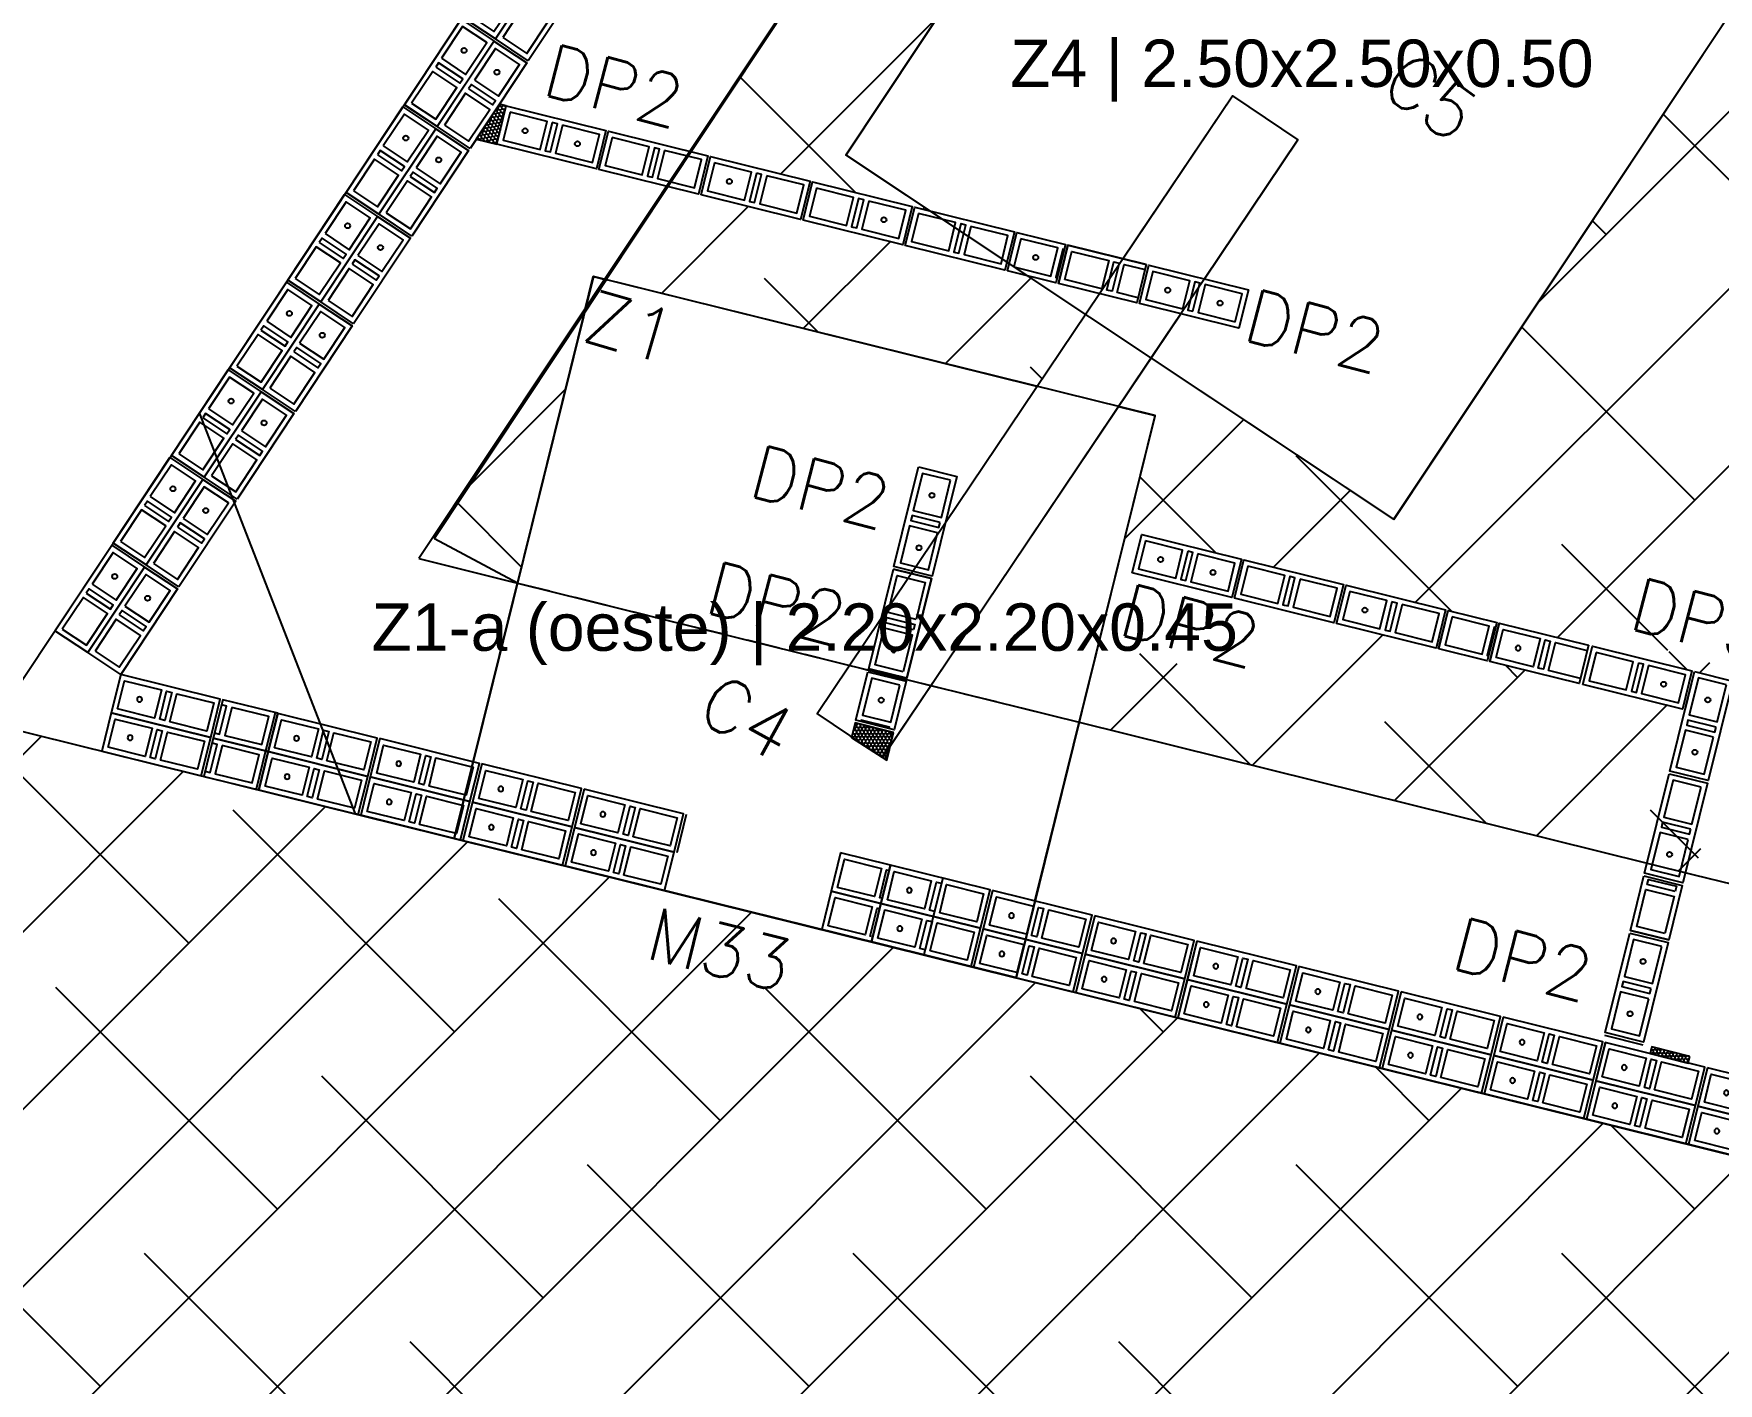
# Model space of a CAD drawing. Header units: metres. Extents: x -33.7 to 12.8, y -17.6 to 9.1.
# Drawn here: x -29.89 to -23.48, y -10.76 to -5.64 of the extents above; entities that cross this region are included whole.
import ezdxf
from ezdxf.enums import TextEntityAlignment as Align
from ezdxf.xclip import XClip

# ---------------------------------------------------------------- set-up
doc = ezdxf.new("R2010")
doc.units = ezdxf.units.M
doc.header["$XCLIPFRAME"] = 2
doc.linetypes.add('HIDDEN', pattern=[0.375, 0.25, -0.125])
for name, color, linetype in [('block 008', 8, 'Continuous'), ('block0.14', 1, 'Continuous'), ('BLOCK251', 1, 'Continuous'), ('CIMIENTO 004', 4, 'Continuous'), ('CUANT-MC1-NETO', 1, 'Continuous'), ('CUANT-SA', 3, 'Continuous'), ('CUANT-TEXTO', 7, 'Continuous'), ('CUANT-TRASLAPE-ZAPATA', 8, 'Continuous'), ('CUANT-ZAPATAS', 5, 'Continuous'), ('hatch', 8, 'Continuous'), ('S-contrapiso 001', 1, 'Continuous'), ('S-solera de amarre 003', 3, 'Continuous'), ('S-text 003', 3, 'Continuous'), ('TEX5', 4, 'Continuous'), ('ZAPATA', 6, 'Continuous')]:
    doc.layers.add(name, color=color, linetype=linetype)
doc.styles.add('ROMANS', font='romans')
doc.styles.get("Standard").update_dxf_attribs({"font": 'arial.ttf'})

# ---------------------------------------------------------------- blocks, each defined once
blk = doc.blocks.new('*U107')
for points in [[(-0.075, 0.4), (0.075, 0.4), (0.075, 0.01), (-0.075, 0.01)], [(0.055, 0.38), (-0.055, 0.38), (-0.055, 0.235), (0.055, 0.235)], [(0.055, 0.215), (-0.055, 0.215), (-0.055, 0.195), (0.055, 0.195)], [(0.055, 0.175), (-0.055, 0.175), (-0.055, 0.03), (0.055, 0.03)]]:
    blk.add_lwpolyline(points, close=True)
at = {"color": 251}
blk.add_lwpolyline([(-0.075, 0), (0.075, 0)], dxfattribs=at)
at = {"color": 3}
blk.add_circle((0, 0.1025), 0.00953, dxfattribs=at)
blk = doc.blocks.new('*U21')
for points in [[(-0.075, 0.4), (0.075, 0.4), (0.075, 0.01), (-0.075, 0.01)], [(0.055, 0.38), (-0.055, 0.38), (-0.055, 0.235), (0.055, 0.235)], [(0.055, 0.215), (-0.055, 0.215), (-0.055, 0.195), (0.055, 0.195)], [(0.055, 0.175), (-0.055, 0.175), (-0.055, 0.03), (0.055, 0.03)]]:
    blk.add_lwpolyline(points, close=True)
at = {"color": 251}
blk.add_lwpolyline([(-0.075, 0), (0.075, 0)], dxfattribs=at)
at = {"color": 3}
blk.add_circle((0, 0.1025), 0.00953, dxfattribs=at)
blk = doc.blocks.new('*U22')
for points in [[(-0.075, 0.4), (0.075, 0.4), (0.075, 0.01), (-0.075, 0.01)], [(0.055, 0.38), (-0.055, 0.38), (-0.055, 0.235), (0.055, 0.235)], [(0.055, 0.215), (-0.055, 0.215), (-0.055, 0.195), (0.055, 0.195)], [(0.055, 0.175), (-0.055, 0.175), (-0.055, 0.03), (0.055, 0.03)]]:
    blk.add_lwpolyline(points, close=True)
at = {"color": 251}
blk.add_lwpolyline([(-0.075, 0), (0.075, 0)], dxfattribs=at)
at = {"color": 3}
blk.add_circle((0, 0.1025), 0.00953, dxfattribs=at)
blk = doc.blocks.new('*U23')
for points in [[(-0.075, 0.4), (0.075, 0.4), (0.075, 0.01), (-0.075, 0.01)], [(0.055, 0.38), (-0.055, 0.38), (-0.055, 0.235), (0.055, 0.235)], [(0.055, 0.215), (-0.055, 0.215), (-0.055, 0.195), (0.055, 0.195)], [(0.055, 0.175), (-0.055, 0.175), (-0.055, 0.03), (0.055, 0.03)]]:
    blk.add_lwpolyline(points, close=True)
at = {"color": 251}
blk.add_lwpolyline([(-0.075, 0), (0.075, 0)], dxfattribs=at)
at = {"color": 3}
blk.add_circle((0, 0.1025), 0.00953, dxfattribs=at)
blk = doc.blocks.new('*U24')
for points in [[(-0.075, 0.4), (0.075, 0.4), (0.075, 0.01), (-0.075, 0.01)], [(0.055, 0.38), (-0.055, 0.38), (-0.055, 0.235), (0.055, 0.235)], [(0.055, 0.215), (-0.055, 0.215), (-0.055, 0.195), (0.055, 0.195)], [(0.055, 0.175), (-0.055, 0.175), (-0.055, 0.03), (0.055, 0.03)]]:
    blk.add_lwpolyline(points, close=True)
at = {"color": 251}
blk.add_lwpolyline([(-0.075, 0), (0.075, 0)], dxfattribs=at)
at = {"color": 3}
blk.add_circle((0, 0.1025), 0.00953, dxfattribs=at)
blk = doc.blocks.new('*U25')
for points in [[(-0.075, 0.4), (0.075, 0.4), (0.075, 0.01), (-0.075, 0.01)], [(0.055, 0.38), (-0.055, 0.38), (-0.055, 0.235), (0.055, 0.235)], [(0.055, 0.215), (-0.055, 0.215), (-0.055, 0.195), (0.055, 0.195)], [(0.055, 0.175), (-0.055, 0.175), (-0.055, 0.03), (0.055, 0.03)]]:
    blk.add_lwpolyline(points, close=True)
at = {"color": 251}
blk.add_lwpolyline([(-0.075, 0), (0.075, 0)], dxfattribs=at)
at = {"color": 3}
blk.add_circle((0, 0.1025), 0.00953, dxfattribs=at)
blk = doc.blocks.new('*U26')
for points in [[(-0.075, 0.4), (0.075, 0.4), (0.075, 0.01), (-0.075, 0.01)], [(0.055, 0.38), (-0.055, 0.38), (-0.055, 0.235), (0.055, 0.235)], [(0.055, 0.215), (-0.055, 0.215), (-0.055, 0.195), (0.055, 0.195)], [(0.055, 0.175), (-0.055, 0.175), (-0.055, 0.03), (0.055, 0.03)]]:
    blk.add_lwpolyline(points, close=True)
at = {"color": 251}
blk.add_lwpolyline([(-0.075, 0), (0.075, 0)], dxfattribs=at)
at = {"color": 3}
blk.add_circle((0, 0.1025), 0.00953, dxfattribs=at)
blk = doc.blocks.new('*U27')
for points in [[(-0.075, 0.4), (0.075, 0.4), (0.075, 0.01), (-0.075, 0.01)], [(0.055, 0.38), (-0.055, 0.38), (-0.055, 0.235), (0.055, 0.235)], [(0.055, 0.215), (-0.055, 0.215), (-0.055, 0.195), (0.055, 0.195)], [(0.055, 0.175), (-0.055, 0.175), (-0.055, 0.03), (0.055, 0.03)]]:
    blk.add_lwpolyline(points, close=True)
at = {"color": 251}
blk.add_lwpolyline([(-0.075, 0), (0.075, 0)], dxfattribs=at)
at = {"color": 3}
blk.add_circle((0, 0.1025), 0.00953, dxfattribs=at)
blk = doc.blocks.new('*U19')
for points in [[(-0.075, 0.4), (0.075, 0.4), (0.075, 0.01), (-0.075, 0.01)], [(0.055, 0.38), (-0.055, 0.38), (-0.055, 0.235), (0.055, 0.235)], [(0.055, 0.215), (-0.055, 0.215), (-0.055, 0.195), (0.055, 0.195)], [(0.055, 0.175), (-0.055, 0.175), (-0.055, 0.03), (0.055, 0.03)]]:
    blk.add_lwpolyline(points, close=True)
at = {"color": 251}
blk.add_lwpolyline([(-0.075, 0), (0.075, 0)], dxfattribs=at)
at = {"color": 3}
blk.add_circle((0, 0.3075), 0.00953, dxfattribs=at)
blk = doc.blocks.new('*U524')
for points in [[(-0.075, 0.4), (0.075, 0.4), (0.075, 0.205), (-0.075, 0.205)], [(0.055, 0.38), (-0.055, 0.38), (-0.055, 0.235), (0.055, 0.235)]]:
    blk.add_lwpolyline(points, close=True)
blk.add_lwpolyline([(0.055, 0.21), (0.055, 0.215), (-0.055, 0.215), (-0.055, 0.21)])
at = {"color": 251}
blk.add_lwpolyline([(-0.075, 0), (0.075, 0)], dxfattribs=at)
blk = doc.blocks.new('*U525')
for points in [[(-0.075, 0.4), (0.075, 0.4), (0.075, 0.205), (-0.075, 0.205)], [(0.055, 0.38), (-0.055, 0.38), (-0.055, 0.235), (0.055, 0.235)]]:
    blk.add_lwpolyline(points, close=True)
blk.add_lwpolyline([(0.055, 0.21), (0.055, 0.215), (-0.055, 0.215), (-0.055, 0.21)])
at = {"color": 251}
blk.add_lwpolyline([(-0.075, 0), (0.075, 0)], dxfattribs=at)
blk = doc.blocks.new('*U526')
for points in [[(-0.075, 0.4), (0.075, 0.4), (0.075, 0.01), (-0.075, 0.01)], [(0.055, 0.38), (-0.055, 0.38), (-0.055, 0.235), (0.055, 0.235)], [(0.055, 0.215), (-0.055, 0.215), (-0.055, 0.195), (0.055, 0.195)], [(0.055, 0.175), (-0.055, 0.175), (-0.055, 0.03), (0.055, 0.03)]]:
    blk.add_lwpolyline(points, close=True)
at = {"color": 3}
blk.add_circle((0, 0.3075), 0.00953, dxfattribs=at)
blk = doc.blocks.new('*U20')
for points in [[(-0.075, 0.4), (0.075, 0.4), (0.075, 0.01), (-0.075, 0.01)], [(0.055, 0.38), (-0.055, 0.38), (-0.055, 0.235), (0.055, 0.235)], [(0.055, 0.38), (-0.055, 0.38), (-0.055, 0.235), (0.055, 0.235)], [(0.055, 0.215), (-0.055, 0.215), (-0.055, 0.195), (0.055, 0.195)], [(0.055, 0.175), (-0.055, 0.175), (-0.055, 0.03), (0.055, 0.03)]]:
    blk.add_lwpolyline(points, close=True)
blk.add_lwpolyline([(0.055, 0.21), (0.055, 0.215), (-0.055, 0.215), (-0.055, 0.21)])
at = {"color": 251}
blk.add_lwpolyline([(-0.075, 0), (0.075, 0)], dxfattribs=at)
blk = doc.blocks.new('*U108')
for points in [[(-0.075, 0.4), (0.075, 0.4), (0.075, 0.01), (-0.075, 0.01)], [(0.055, 0.38), (-0.055, 0.38), (-0.055, 0.235), (0.055, 0.235)], [(0.055, 0.215), (-0.055, 0.215), (-0.055, 0.195), (0.055, 0.195)], [(0.055, 0.175), (-0.055, 0.175), (-0.055, 0.03), (0.055, 0.03)]]:
    blk.add_lwpolyline(points, close=True)
at = {"color": 251}
blk.add_lwpolyline([(-0.075, 0), (0.075, 0)], dxfattribs=at)
at = {"color": 3}
blk.add_circle((0, 0.1025), 0.00953, dxfattribs=at)
blk = doc.blocks.new('*U403')
for points in [[(-0.075, 0.4), (0.075, 0.4), (0.075, 0.01), (-0.075, 0.01)], [(0.055, 0.38), (-0.055, 0.38), (-0.055, 0.235), (0.055, 0.235)], [(0.055, 0.215), (-0.055, 0.215), (-0.055, 0.195), (0.055, 0.195)], [(0.055, 0.175), (-0.055, 0.175), (-0.055, 0.03), (0.055, 0.03)]]:
    blk.add_lwpolyline(points, close=True)
at = {"color": 251}
blk.add_lwpolyline([(-0.075, 0), (0.075, 0)], dxfattribs=at)
at = {"color": 3}
for centre in [(0, 0.3075), (0, 0.1025)]:
    blk.add_circle(centre, 0.00953, dxfattribs=at)
blk = doc.blocks.new('*U552')
for points in [[(-0.075, 0.4), (0.075, 0.4), (0.075, 0.01), (-0.075, 0.01)], [(0.055, 0.38), (-0.055, 0.38), (-0.055, 0.235), (0.055, 0.235)], [(0.055, 0.38), (-0.055, 0.38), (-0.055, 0.235), (0.055, 0.235)], [(0.055, 0.215), (-0.055, 0.215), (-0.055, 0.195), (0.055, 0.195)], [(0.055, 0.175), (-0.055, 0.175), (-0.055, 0.03), (0.055, 0.03)]]:
    blk.add_lwpolyline(points, close=True)
blk.add_lwpolyline([(0.055, 0.21), (0.055, 0.215), (-0.055, 0.215), (-0.055, 0.21)])
at = {"color": 251}
blk.add_lwpolyline([(-0.075, 0), (0.075, 0)], dxfattribs=at)
blk = doc.blocks.new('*U350')
for points in [[(-0.075, 0.4), (0.075, 0.4), (0.075, 0.01), (-0.075, 0.01)], [(0.055, 0.38), (-0.055, 0.38), (-0.055, 0.235), (0.055, 0.235)], [(0.055, 0.215), (-0.055, 0.215), (-0.055, 0.195), (0.055, 0.195)], [(0.055, 0.175), (-0.055, 0.175), (-0.055, 0.03), (0.055, 0.03)]]:
    blk.add_lwpolyline(points, close=True)
at = {"color": 251}
blk.add_lwpolyline([(-0.075, 0), (0.075, 0)], dxfattribs=at)
at = {"color": 3}
blk.add_circle((0, 0.3075), 0.00953, dxfattribs=at)
blk = doc.blocks.new('*U351')
for points in [[(-0.075, 0.4), (0.075, 0.4), (0.075, 0.21), (-0.075, 0.21)], [(0.055, 0.38), (-0.055, 0.38), (-0.055, 0.235), (0.055, 0.235)]]:
    blk.add_lwpolyline(points, close=True)
at = {"color": 251}
blk.add_lwpolyline([(-0.075, 0.2), (0.075, 0.2)], dxfattribs=at)
blk.add_lwpolyline([(0.055, 0.21), (0.055, 0.215), (-0.055, 0.215), (-0.055, 0.21)])
blk = doc.blocks.new('*U551')
for points in [[(-0.075, 0.4), (0.075, 0.4), (0.075, 0.01), (-0.075, 0.01)], [(0.055, 0.38), (-0.055, 0.38), (-0.055, 0.235), (0.055, 0.235)], [(0.055, 0.215), (-0.055, 0.215), (-0.055, 0.195), (0.055, 0.195)], [(0.055, 0.175), (-0.055, 0.175), (-0.055, 0.03), (0.055, 0.03)]]:
    blk.add_lwpolyline(points, close=True)
at = {"color": 251}
blk.add_lwpolyline([(-0.075, 0), (0.075, 0)], dxfattribs=at)
at = {"color": 3}
blk.add_circle((0, 0.1025), 0.00953, dxfattribs=at)
blk = doc.blocks.new('*U353')
for points in [[(-0.075, 0.4), (0.075, 0.4), (0.075, 0.01), (-0.075, 0.01)], [(0.055, 0.38), (-0.055, 0.38), (-0.055, 0.235), (0.055, 0.235)], [(0.055, 0.215), (-0.055, 0.215), (-0.055, 0.195), (0.055, 0.195)], [(0.055, 0.175), (-0.055, 0.175), (-0.055, 0.03), (0.055, 0.03)]]:
    blk.add_lwpolyline(points, close=True)
at = {"color": 3}
blk.add_circle((0, 0.3075), 0.00953, dxfattribs=at)
blk = doc.blocks.new('*U355')
for points in [[(-0.075, 0.4), (0.075, 0.4), (0.075, 0.01), (-0.075, 0.01)], [(0.055, 0.38), (-0.055, 0.38), (-0.055, 0.235), (0.055, 0.235)], [(0.055, 0.215), (-0.055, 0.215), (-0.055, 0.195), (0.055, 0.195)], [(0.055, 0.175), (-0.055, 0.175), (-0.055, 0.03), (0.055, 0.03)]]:
    blk.add_lwpolyline(points, close=True)
at = {"color": 251}
blk.add_lwpolyline([(-0.075, 0), (0.075, 0)], dxfattribs=at)
at = {"color": 3}
for centre in [(0, 0.3075), (0, 0.1025)]:
    blk.add_circle(centre, 0.00953, dxfattribs=at)
blk = doc.blocks.new('*U358')
for points in [[(-0.075, 0.4), (0.075, 0.4), (0.075, 0.01), (-0.075, 0.01)], [(0.055, 0.38), (-0.055, 0.38), (-0.055, 0.235), (0.055, 0.235)], [(0.055, 0.215), (-0.055, 0.215), (-0.055, 0.195), (0.055, 0.195)], [(0.055, 0.175), (-0.055, 0.175), (-0.055, 0.03), (0.055, 0.03)]]:
    blk.add_lwpolyline(points, close=True)
at = {"color": 251}
blk.add_lwpolyline([(-0.075, 0), (0.075, 0)], dxfattribs=at)
at = {"color": 3}
blk.add_circle((0, 0.1025), 0.00953, dxfattribs=at)
blk = doc.blocks.new('*U356')
for points in [[(-0.075, 0.4), (0.075, 0.4), (0.075, 0.01), (-0.075, 0.01)], [(0.055, 0.38), (-0.055, 0.38), (-0.055, 0.235), (0.055, 0.235)], [(0.055, 0.215), (-0.055, 0.215), (-0.055, 0.195), (0.055, 0.195)], [(0.055, 0.175), (-0.055, 0.175), (-0.055, 0.03), (0.055, 0.03)]]:
    blk.add_lwpolyline(points, close=True)
at = {"color": 251}
blk.add_lwpolyline([(-0.075, 0), (0.075, 0)], dxfattribs=at)
at = {"color": 3}
for centre in [(0, 0.3075), (0, 0.1025)]:
    blk.add_circle(centre, 0.00953, dxfattribs=at)
blk = doc.blocks.new('*U357')
for points in [[(-0.075, 0.4), (0.075, 0.4), (0.075, 0.01), (-0.075, 0.01)], [(0.055, 0.38), (-0.055, 0.38), (-0.055, 0.235), (0.055, 0.235)], [(0.055, 0.215), (-0.055, 0.215), (-0.055, 0.195), (0.055, 0.195)], [(0.055, 0.175), (-0.055, 0.175), (-0.055, 0.03), (0.055, 0.03)]]:
    blk.add_lwpolyline(points, close=True)
blk = doc.blocks.new('*U458')
for points in [[(-0.075, 0.4), (0.075, 0.4), (0.075, 0.21), (-0.075, 0.21)], [(0.055, 0.38), (-0.055, 0.38), (-0.055, 0.235), (0.055, 0.235)]]:
    blk.add_lwpolyline(points, close=True)
at = {"color": 251}
blk.add_lwpolyline([(-0.075, 0.2), (0.075, 0.2)], dxfattribs=at)
blk.add_lwpolyline([(0.055, 0.21), (0.055, 0.215), (-0.055, 0.215), (-0.055, 0.21)])
at = {"color": 3}
blk.add_circle((0, 0.3075), 0.00953, dxfattribs=at)
blk = doc.blocks.new('*U459')
for points in [[(-0.075, 0.4), (0.075, 0.4), (0.075, 0.01), (-0.075, 0.01)], [(0.055, 0.38), (-0.055, 0.38), (-0.055, 0.235), (0.055, 0.235)], [(0.055, 0.215), (-0.055, 0.215), (-0.055, 0.195), (0.055, 0.195)], [(0.055, 0.175), (-0.055, 0.175), (-0.055, 0.03), (0.055, 0.03)]]:
    blk.add_lwpolyline(points, close=True)
at = {"color": 3}
blk.add_circle((0, 0.3075), 0.00953, dxfattribs=at)
blk = doc.blocks.new('*U465')
for points in [[(-0.075, 0.4), (0.075, 0.4), (0.075, 0.01), (-0.075, 0.01)], [(0.055, 0.38), (-0.055, 0.38), (-0.055, 0.235), (0.055, 0.235)], [(0.055, 0.215), (-0.055, 0.215), (-0.055, 0.195), (0.055, 0.195)], [(0.055, 0.175), (-0.055, 0.175), (-0.055, 0.03), (0.055, 0.03)]]:
    blk.add_lwpolyline(points, close=True)
at = {"color": 251}
blk.add_lwpolyline([(-0.075, 0), (0.075, 0)], dxfattribs=at)
at = {"color": 3}
for centre in [(0, 0.3075), (0, 0.1025)]:
    blk.add_circle(centre, 0.00953, dxfattribs=at)
blk = doc.blocks.new('*U553')
for points in [[(-0.075, 0.4), (0.075, 0.4), (0.075, 0.01), (-0.075, 0.01)], [(0.055, 0.38), (-0.055, 0.38), (-0.055, 0.235), (0.055, 0.235)], [(0.055, 0.38), (-0.055, 0.38), (-0.055, 0.235), (0.055, 0.235)], [(0.055, 0.215), (-0.055, 0.215), (-0.055, 0.195), (0.055, 0.195)], [(0.055, 0.175), (-0.055, 0.175), (-0.055, 0.03), (0.055, 0.03)]]:
    blk.add_lwpolyline(points, close=True)
blk.add_lwpolyline([(0.055, 0.21), (0.055, 0.215), (-0.055, 0.215), (-0.055, 0.21)])
at = {"color": 251}
blk.add_lwpolyline([(-0.075, 0), (0.075, 0)], dxfattribs=at)
blk = doc.blocks.new('*U348')
for points in [[(-0.075, 0.4), (0.075, 0.4), (0.075, 0.01), (-0.075, 0.01)], [(0.055, 0.38), (-0.055, 0.38), (-0.055, 0.235), (0.055, 0.235)], [(0.055, 0.215), (-0.055, 0.215), (-0.055, 0.195), (0.055, 0.195)], [(0.055, 0.175), (-0.055, 0.175), (-0.055, 0.03), (0.055, 0.03)]]:
    blk.add_lwpolyline(points, close=True)
at = {"color": 251}
blk.add_lwpolyline([(-0.075, 0), (0.075, 0)], dxfattribs=at)
at = {"color": 3}
blk.add_circle((0, 0.3075), 0.00953, dxfattribs=at)
blk = doc.blocks.new('*U555')
for points in [[(-0.075, 0.4), (0.075, 0.4), (0.075, 0.01), (-0.075, 0.01)], [(0.055, 0.38), (-0.055, 0.38), (-0.055, 0.235), (0.055, 0.235)], [(0.055, 0.38), (-0.055, 0.38), (-0.055, 0.235), (0.055, 0.235)], [(0.055, 0.215), (-0.055, 0.215), (-0.055, 0.195), (0.055, 0.195)], [(0.055, 0.175), (-0.055, 0.175), (-0.055, 0.03), (0.055, 0.03)]]:
    blk.add_lwpolyline(points, close=True)
blk.add_lwpolyline([(0.055, 0.21), (0.055, 0.215), (-0.055, 0.215), (-0.055, 0.21)])
at = {"color": 251}
blk.add_lwpolyline([(-0.075, 0), (0.075, 0)], dxfattribs=at)
blk = doc.blocks.new('*U554')
for points in [[(-0.075, 0.4), (0.075, 0.4), (0.075, 0.01), (-0.075, 0.01)], [(0.055, 0.38), (-0.055, 0.38), (-0.055, 0.235), (0.055, 0.235)], [(0.055, 0.215), (-0.055, 0.215), (-0.055, 0.195), (0.055, 0.195)], [(0.055, 0.175), (-0.055, 0.175), (-0.055, 0.03), (0.055, 0.03)]]:
    blk.add_lwpolyline(points, close=True)
at = {"color": 251}
blk.add_lwpolyline([(-0.075, 0), (0.075, 0)], dxfattribs=at)
at = {"color": 3}
blk.add_circle((0, 0.1025), 0.00953, dxfattribs=at)
blk = doc.blocks.new('*U349')
for points in [[(-0.075, 0.4), (0.075, 0.4), (0.075, 0.01), (-0.075, 0.01)], [(0.055, 0.38), (-0.055, 0.38), (-0.055, 0.235), (0.055, 0.235)], [(0.055, 0.38), (-0.055, 0.38), (-0.055, 0.235), (0.055, 0.235)], [(0.055, 0.215), (-0.055, 0.215), (-0.055, 0.195), (0.055, 0.195)], [(0.055, 0.175), (-0.055, 0.175), (-0.055, 0.03), (0.055, 0.03)]]:
    blk.add_lwpolyline(points, close=True)
blk.add_lwpolyline([(0.055, 0.21), (0.055, 0.215), (-0.055, 0.215), (-0.055, 0.21)])
at = {"color": 251}
blk.add_lwpolyline([(-0.075, 0), (0.075, 0)], dxfattribs=at)
blk = doc.blocks.new('*U359')
for points in [[(-0.075, 0.4), (0.075, 0.4), (0.075, 0.21), (-0.075, 0.21)], [(0.055, 0.38), (-0.055, 0.38), (-0.055, 0.235), (0.055, 0.235)]]:
    blk.add_lwpolyline(points, close=True)
at = {"color": 251}
blk.add_lwpolyline([(-0.075, 0.2), (0.075, 0.2)], dxfattribs=at)
blk.add_lwpolyline([(0.055, 0.21), (0.055, 0.215), (-0.055, 0.215), (-0.055, 0.21)])
at = {"color": 3}
blk.add_circle((0, 0.3075), 0.00953, dxfattribs=at)
blk = doc.blocks.new('*U352')
for points in [[(-0.075, 0.4), (0.075, 0.4), (0.075, 0.01), (-0.075, 0.01)], [(0.055, 0.38), (-0.055, 0.38), (-0.055, 0.235), (0.055, 0.235)], [(0.055, 0.215), (-0.055, 0.215), (-0.055, 0.195), (0.055, 0.195)], [(0.055, 0.175), (-0.055, 0.175), (-0.055, 0.03), (0.055, 0.03)]]:
    blk.add_lwpolyline(points, close=True)
at = {"color": 251}
blk.add_lwpolyline([(-0.075, 0), (0.075, 0)], dxfattribs=at)
at = {"color": 3}
for centre in [(0, 0.3075), (0, 0.1025)]:
    blk.add_circle(centre, 0.00953, dxfattribs=at)
blk = doc.blocks.new('*U360')
for points in [[(-0.075, 0.4), (0.075, 0.4), (0.075, 0.01), (-0.075, 0.01)], [(0.055, 0.38), (-0.055, 0.38), (-0.055, 0.235), (0.055, 0.235)], [(0.055, 0.215), (-0.055, 0.215), (-0.055, 0.195), (0.055, 0.195)], [(0.055, 0.175), (-0.055, 0.175), (-0.055, 0.03), (0.055, 0.03)]]:
    blk.add_lwpolyline(points, close=True)

msp = doc.modelspace()

# ---------------------------------------------------------------- hatches: boundary and pattern name
at = {"layer": 'hatch'}
h = msp.add_hatch(dxfattribs=at)
h.set_pattern_fill('HONEY', color=256, scale=0.0025, angle=160.2549)
h.set_pattern_definition([(160.25490146, (4082.527663, 2039.8292844), (-0.013528533009, -0.002447552441), [0.0079375, -0.015875]), (280.25490146, (4082.527663, 2039.8292844), (0.008883909096, -0.010492277041), [0.0079375, -0.015875]), (220.25490146, (4082.527663, 2039.8292844), (-0.004644623913, -0.012939829483), [-0.015875, 0.0079375])])
h.paths.add_polyline_path([(-28.1269, -6.0551), (-28.0908, -5.9095), (-28.1167, -5.9031), (-28.2048, -6.0358)])
h = msp.add_hatch(dxfattribs=at)
h.set_pattern_fill('HONEY', color=256, scale=0.0025, angle=270)
h.set_pattern_definition([(270, (-3340.964695, 3169.52856), (0.006874076613, -0.01190625), [0.0079375, -0.015875]), (30, (-3340.964695, 3169.52856), (0.006874076658, 0.011906249974), [0.0079375, -0.015875]), (330, (-3340.964695, 3169.52856), (0.01374815327, -2.6e-11), [-0.015875, 0.0079375])])
h.paths.add_polyline_path([(-26.6185, -8.2906), (-26.7641, -8.2545), (-26.7778, -8.3097), (-26.6447, -8.3961)])
h = msp.add_hatch(dxfattribs=at)
h.set_pattern_fill('HONEY', color=256, scale=0.0025, angle=270)
h.set_pattern_definition([(270, (-3337.929635, 3168.3269446), (0.006874076613, -0.01190625), [0.0079375, -0.015875]), (30, (-3337.929635, 3168.3269446), (0.006874076658, 0.011906249974), [0.0079375, -0.015875]), (330, (-3337.929635, 3168.3269446), (0.01374815327, -2.6e-11), [-0.015875, 0.0079375])])
h.paths.add_polyline_path([(-23.5908, -9.522), (-23.7364, -9.4859), (-23.7427, -9.5113), (-23.5971, -9.5474)])
at = {"layer": 'S-contrapiso 001'}
h = msp.add_hatch(dxfattribs=at)
h.set_pattern_fill('ANSI38', color=256, scale=0.15)
h.paths.add_polyline_path([(-4.6593, 0.8334), (-8.386, 0.8334), (-8.386, -0.2387), (-4.6593, -0.2387)])
h.paths.add_polyline_path([(-5.3507, 0.0369), (-4.7173, 0.0369), (-4.7173, -0.2631), (-5.3507, -0.2631)])
h.paths.add_polyline_path([(-8.1834, 0.8535), (-7.731, 0.8535), (-7.731, 0.5535), (-8.1834, 0.5535)])
h.paths.add_polyline_path([(-9.586, 0.8334), (-9.586, -0.2387), (-8.386, -0.2387), (-8.386, 0.8334)])
h.paths.add_polyline_path([(-8.386, 6.3702), (-8.386, 1.5334), (-4.6593, 1.5334), (-4.6593, 3.3291), (-2.586, 3.3291), (-2.586, 6.3702)])
h.paths.add_polyline_path([(-11.086, 6.3702), (-11.086, 2.9834), (-9.586, 2.9834), (-9.586, 1.5334), (-8.386, 1.5334), (-8.386, 6.3702)])
h.paths.add_polyline_path([(-9.5393, 1.8241), (-8.9155, 1.8241), (-8.9155, 1.5241), (-9.5393, 1.5241)])
h.paths.add_polyline_path([(-8.386, 6.3702), (-8.386, 7.7363), (-8.8848, 7.7363), (-9.2848, 7.7363), (-9.6848, 7.7363), (-10.0848, 7.7363), (-10.4848, 7.7363), (-10.611, 7.7363), (-10.8848, 7.7362), (-11.086, 7.7362), (-11.086, 6.3702)])
h.paths.add_polyline_path([(-3.182, 7.8863), (-3.182, 7.8663), (-3.182, 7.8364), (-3.182, 7.7563), (-3.182, 7.7363), (-3.372, 7.7363), (-3.372, 7.8364), (-3.7597, 7.8364), (-3.7597, 7.7363), (-3.986, 7.7363), (-3.986, 6.7363), (-4.686, 6.7363), (-4.686, 7.7363), (-4.9222, 7.7363), (-5.1122, 7.7363), (-5.3598, 7.7363), (-5.7598, 7.7363), (-6.1598, 7.7363), (-6.5598, 7.7363), (-6.9598, 7.7363), (-7.3598, 7.7363), (-7.586, 7.7362), (-7.586, 6.7363), (-8.286, 6.7363), (-8.286, 7.7363), (-8.386, 7.7363), (-8.386, 6.3702), (-2.586, 6.3702), (-2.586, 6.7363), (-2.936, 6.7363), (-2.936, 7.7363), (-3.172, 7.7363), (-3.172, 7.8364), (-3.172, 7.8863)], is_closed=False)
h.paths.add_polyline_path([(-2.586, 3.3291), (1.439, 3.3291), (1.439, 4.9451), (-2.011, 4.9451), (-2.011, 6.3702), (-2.586, 6.3702)])
h.paths.add_polyline_path([(-2.011, 7.7363), (-2.236, 7.7363), (-2.236, 6.7363), (-2.586, 6.7363), (-2.586, 6.3702), (-2.011, 6.3702)])
h.paths.add_polyline_path([(4.6574, 4.9302), (3.9462, 5.2268), (4.0571, 5.4926), (2.139, 6.2926), (2.139, 1.5084), (3.2303, 1.5084)])
h.paths.add_polyline_path([(10.1144, 2.8169), (9.7724, 2.9595), (9.9071, 3.2826), (6.4461, 4.726), (6.2536, 4.2645), (5.3035, 4.6608), (3.9158, 1.3334), (9.4957, 1.3334), (9.7777, 2.0095)])
h.paths.add_polyline_path([(8.7205, 1.6505), (9.3407, 1.3935), (9.1876, 1.024), (8.5673, 1.281)])
h.paths.add_polyline_path([(9.4957, 1.3334), (3.9158, 1.3334), (3.6968, 0.8084), (2.139, 0.8084), (2.139, -2.6637), (7.8287, -2.6637)])
h.paths.add_polyline_path([(7.0302, -2.4025), (7.6504, -2.6595), (7.4973, -3.029), (6.877, -2.772)])
h.paths.add_polyline_path([(8.6568, 1.3446), (9.1961, 1.0926), (9.0691, 0.8208), (8.5298, 1.0728)])
h.paths.add_polyline_path([(7.453, -3.5646), (7.8287, -2.6637), (2.139, -2.6637), (2.139, -3.1747), (3.0741, -3.5646)])
h.paths.add_polyline_path([(3.0741, -3.5646), (6.4622, -4.9777), (6.5969, -4.6546), (6.9389, -4.7973), (7.453, -3.5646)])
h.paths.add_polyline_path([(-5.3882, -2.6637), (-5.3882, -0.9387), (-8.0538, -0.9387), (-8.0538, -2.6637)])
h.paths.add_polyline_path([(-6.0368, -2.5157), (-5.5845, -2.5157), (-5.5845, -2.8157), (-6.0368, -2.8157)])
h.paths.add_polyline_path([(-11.386, -3.8953), (-11.386, -2.6637), (-11.386, -0.3166), (-12.886, -0.3166), (-12.886, 0.5401), (-15.8572, -0.7944), (-17.5814, -3.3881), (-14.0719, -5.7717), (-13.5557, -4.9952), (-12.557, -5.6591)])
h.paths.add_polyline_path([(-15.8572, -0.7944), (-17.6054, -1.5796), (-17.4593, -1.6767), (-18.2811, -2.9129), (-17.5814, -3.3881)])
h.paths.add_polyline_path([(-12.886, 1.3334), (-12.886, 2.4194), (-15.3829, 4.7202), (-17.9279, 4.7202), (-20.7334, 0.4997), (-17.9006, -1.3833), (-15.5456, -0.3256), (-14.4428, 1.3334)])
h.paths.add_polyline_path([(-11.786, 2.9834), (-12.886, 2.9834), (-12.886, 2.8274), (-15.36, 5.107), (-15.36, 5.5139), (-11.786, 5.5139), (-11.786, 2.9834)])
h.paths.add_polyline_path([(-23.2556, 0.1331), (-23.1743, 0.079), (-22.2323, 1.4961), (-20.9832, 0.6658), (-18.2881, 4.7202), (-18.66, 4.7202), (-18.66, 7.0363)])
h.paths.add_polyline_path([(-15.36, 7.0363), (-15.36, 6.3702), (-11.786, 6.3702), (-11.786, 7.0363)])
h.paths.add_polyline_path([(-14.9493, 6.5059), (-14.4969, 6.5059), (-14.4969, 6.2059), (-14.9493, 6.2059)])
h.paths.add_polyline_path([(-13.402, 7.054), (-12.7307, 7.0389), (-12.7397, 6.639), (-13.411, 6.6541)])
h.paths.add_polyline_path([(-11.736, 6.2139), (-11.736, 6.3702), (-15.36, 6.3702), (-15.36, 6.2139)])
h.paths.add_polyline_path([(-22.706, -7.3169), (-22.4748, -6.3262), (-20.6318, -6.7465), (-19.9949, -3.9537), (-22.5603, -2.2485), (-24.2496, -4.7898), (-23.3334, -5.3988), (-24.0254, -6.4398)])
h.paths.add_polyline_path([(-25.7636, -7.053), (-25.6242, -7.0875), (-25.9129, -8.2523), (-23.5743, -8.8319), (-23.4877, -8.4824), (-23.4397, -8.2471), (-23.8182, -8.1533), (-24.2016, -8.0582), (-24.5899, -7.962), (-24.9781, -7.8658), (-25.3664, -7.7696), (-25.7449, -7.6757), (-25.7088, -7.5301), (-25.3206, -7.6264), (-24.9323, -7.7226), (-24.5441, -7.8188), (-24.1558, -7.9151), (-23.7821, -8.0077), (-23.3939, -8.1039), (-23.2483, -8.14), (-23.3445, -8.5282), (-23.4287, -8.868), (-23.0877, -8.9525), (-22.706, -7.3169), (-24.0254, -6.4398), (-24.7173, -7.4808), (-25.6392, -6.868)])
h.paths.add_polyline_path([(-19.3284, -9.3819), (-18.7609, -9.7591), (-16.3508, -6.1334), (-13.937, -7.7379), (-13.7738, -7.492), (-14.7736, -6.8274), (-14.238, -6.0216), (-17.7475, -3.638), (-19.9216, -6.9085), (-18.797, -7.165)])
h.paths.add_polyline_path([(-19.7546, -10.8089), (-19.5492, -10.945), (-18.927, -10.009), (-19.4029, -9.6926), (-19.6751, -10.8286)])
h.paths.add_polyline_path([(-18.6973, -16.0499), (-18.2664, -14.311), (-20.7079, -12.6881), (-19.7152, -11.1948), (-20.6224, -10.5938), (-20.8884, -10.5278), (-21.2767, -10.4316), (-21.6649, -10.3354), (-22.0532, -10.2391), (-22.124, -10.2216), (-24.9656, -14.4963)])
h.paths.add_polyline_path([(-24.9656, -14.4963), (-22.124, -10.2216), (-22.4414, -10.1429), (-22.8297, -10.0467), (-23.218, -9.9505), (-23.6062, -9.8542), (-23.9945, -9.758), (-24.3827, -9.6618), (-24.771, -9.5655), (-25.1592, -9.4693), (-25.5475, -9.3731), (-25.9357, -9.2769), (-26.1534, -9.2229), (-26.324, -9.1806), (-26.7122, -9.0844), (-27.1005, -8.9882), (-27.2036, -8.9626), (-30.0452, -13.2373), (-25.6764, -14.3201)])
h.paths.add_polyline_path([(-22.1972, -9.4099), (-21.5063, -9.5712), (-21.5972, -9.9607), (-22.2881, -9.7994)])
h.paths.add_polyline_path([(-27.2036, -8.9626), (-27.4887, -8.8919), (-27.877, -8.7957), (-28.2652, -8.6995), (-28.2888, -8.6936), (-28.6535, -8.6032), (-29.032, -8.5094), (-29.1026, -8.4919), (-31.9442, -12.7666), (-30.0452, -13.2373)])
h.paths.add_polyline_path([(-29.6289, -8.3615), (-29.6974, -8.3445), (-29.733, -8.3357), (-30.0423, -8.259), (-33.4182, -12.4013), (-31.9442, -12.7666), (-29.1026, -8.4919), (-29.2503, -8.4553)])
h.paths.add_polyline_path([(-27.3143, -6.1019), (-26.9261, -6.1982), (-26.5378, -6.2944), (-26.4809, -6.3085), (-26.7993, -6.0969), (-26.1073, -5.0559), (-26.5251, -4.7781), (-27.3934, -6.0824), (-27.3241, -6.0995)], is_closed=False)
h.paths.add_polyline_path([(-26.1838, -6.5367), (-26.1924, -6.5713), (-26.338, -6.5352), (-26.3294, -6.5006), (-26.5836, -6.4376), (-26.9719, -6.3414), (-27.3601, -6.2451), (-27.4817, -6.215), (-27.7172, -6.5687), (-26.0735, -6.9761), (-25.889, -6.702), (-26.1102, -6.5549)])
h.paths.add_polyline_path([(-27.7888, -6.6763), (-28.4237, -7.6299), (-28.0482, -7.723)])
h.paths.add_polyline_path([(-23.1743, 0.079), (-23.2556, 0.1331), (-26.5251, -4.7781), (-26.1073, -5.0559), (-25.4153, -4.0149), (-24.4994, -4.6237), (-22.8101, -2.0824), (-24.0592, -1.2521)])
h.paths.add_polyline_path([(-14.4428, 1.3334), (-15.5456, -0.3256), (-12.886, 0.8689), (-12.886, 1.3334)])
h.paths.add_polyline_path([(-11.0382, -0.4636), (-11.0382, -0.3166), (-11.386, -0.3166), (-11.386, -2.6637), (-11.3538, -2.6637), (-11.3538, -0.4636)])
h.paths.add_polyline_path([(-19.9216, -6.9085), (-17.7475, -3.638), (-18.4471, -3.1628), (-19.2861, -4.4249), (-19.7277, -4.1314), (-20.3393, -6.8132)])
h.paths.add_polyline_path([(2.1518, -2.8988), (2.7756, -2.8988), (2.7756, -3.1988), (2.1518, -3.1988)])
h.paths.add_polyline_path([(-20.7446, -3.7304), (-20.0476, -3.8632), (-20.1225, -4.2561), (-20.8195, -4.1233)])
h.paths.add_polyline_path([(-25.755, -7.6631), (-25.1515, -7.8209), (-25.2273, -8.1111), (-25.8309, -7.9534)])
h.paths.add_polyline_path([(-19.2987, -9.1554), (-19.0535, -8.8097), (-18.8088, -8.9833), (-19.054, -9.329)])
h.paths.add_polyline_path([(-20.9886, -10.5251), (-20.5588, -10.6317), (-20.631, -10.9229), (-21.0608, -10.8163)])
h.paths.add_polyline_path([(-25.441, -14.4093), (-25.2795, -13.7576), (-24.8912, -13.8538), (-25.0527, -14.5055)])
h.paths.add_polyline_path([(-25.6505, -14.3528), (-25.5225, -13.7715), (-25.2295, -13.8361), (-25.3575, -14.4174)])
h.paths.add_polyline_path([(-19.8576, -6.0936), (-19.4643, -5.503), (-19.1314, -5.7247), (-19.5246, -6.3153)])
h.paths.add_polyline_path([(-2.011, 6.6254), (-2.0963, 6.6254), (-2.0963, 6.9254), (-2.011, 6.9254)], flags=16)
h.paths.add_polyline_path([(-2.011, 6.8147), (-2.1595, 6.8147), (-2.1595, 7.2147), (-2.011, 7.2147)], flags=16)
h.paths.add_polyline_path([(-7.1504, 0.8049), (-6.441, 0.789), (-6.45, 0.3891), (-7.1594, 0.4051)], flags=16)
h.paths.add_polyline_path([(-7.1232, 0.4867), (-6.547, 0.4867), (-6.547, 0.1867), (-7.1232, 0.1867)], flags=16)
h.paths.add_polyline_path([(-6.0487, -0.1365), (-6.0487, 0.5635), (-5.6487, 0.5635), (-5.6487, -0.1365)], flags=16)
h.paths.add_polyline_path([(-11.0246, 6.0206), (-10.3913, 6.0206), (-10.3913, 5.7206), (-11.0246, 5.7206)], flags=16)
h.paths.add_polyline_path([(-10.7401, 4.2263), (-10.1639, 4.2263), (-10.1639, 3.9263), (-10.7401, 3.9263)], flags=16)
h.paths.add_polyline_path([(-10.8373, 4.5734), (-10.1277, 4.5734), (-10.1277, 4.1734), (-10.8373, 4.1734)], flags=16)
h.paths.add_polyline_path([(-8.9728, 6.9005), (-8.9728, 7.572), (-8.5728, 7.572), (-8.5728, 6.9005)], flags=16)
h.paths.add_polyline_path([(-10.0971, 7.638), (-9.4258, 7.6229), (-9.4348, 7.223), (-10.1061, 7.2381)], flags=16)
h.paths.add_polyline_path([(-10.0218, 7.3154), (-9.4265, 7.3154), (-9.4265, 7.0154), (-10.0218, 7.0154)], flags=16)
h.paths.add_polyline_path([(-10.8373, 7.0355), (-10.1277, 7.0355), (-10.1277, 6.6355), (-10.8373, 6.6355)], flags=16)
h.paths.add_polyline_path([(-10.7401, 6.6884), (-10.1639, 6.6884), (-10.1639, 6.3884), (-10.7401, 6.3884)], flags=16)
h.paths.add_polyline_path([(-5.3728, 6.9005), (-5.3728, 7.572), (-4.9728, 7.572), (-4.9728, 6.9005)], flags=16)
h.paths.add_polyline_path([(-6.3245, 7.3651), (-5.7292, 7.3651), (-5.7292, 7.0651), (-6.3245, 7.0651)], flags=16)
h.paths.add_polyline_path([(-6.3998, 7.638), (-5.7285, 7.6229), (-5.7375, 7.223), (-6.4088, 7.2381)], flags=16)
h.paths.add_polyline_path([(-3.7873, 7.2147), (-3.0777, 7.2147), (-3.0777, 6.8147), (-3.7873, 6.8147)], flags=16)
h.paths.add_polyline_path([(-7.2901, 6.8676), (-6.7139, 6.8676), (-6.7139, 6.5676), (-7.2901, 6.5676)], flags=16)
h.paths.add_polyline_path([(-7.3873, 7.2147), (-6.6777, 7.2147), (-6.6777, 6.8147), (-7.3873, 6.8147)], flags=16)
h.paths.add_polyline_path([(-1.8399, 4.034), (-1.1304, 4.034), (-1.1304, 3.634), (-1.8399, 3.634)], flags=16)
h.paths.add_polyline_path([(0.4157, 4.2451), (0.9919, 4.2451), (0.9919, 3.9451), (0.4157, 3.9451)], flags=16)
h.paths.add_polyline_path([(0.3231, 4.5921), (1.0326, 4.5921), (1.0326, 4.1921), (0.3231, 4.1921)], flags=16)
h.paths.add_polyline_path([(3.3137, 4.5875), (3.9633, 4.302), (3.8023, 3.9358), (3.1528, 4.2213)], flags=16)
h.paths.add_polyline_path([(3.2297, 4.2453), (3.7572, 4.0135), (3.6365, 3.7389), (3.109, 3.9707)], flags=16)
h.paths.add_polyline_path([(2.1466, -0.3731), (2.7704, -0.3731), (2.7704, -0.6731), (2.1466, -0.6731)], flags=16)
h.paths.add_polyline_path([(3.1299, 0.6767), (3.7728, 0.6767), (3.7728, 0.3767), (3.1299, 0.3767)], flags=16)
h.paths.add_polyline_path([(6.9665, -2.7084), (7.5058, -2.9604), (7.3788, -3.2322), (6.8395, -2.9801)], flags=16)
h.paths.add_polyline_path([(-7.9718, -0.9672), (-7.2625, -0.9832), (-7.2715, -1.3831), (-7.9809, -1.3671)], flags=16)
h.paths.add_polyline_path([(-7.9447, -1.2855), (-7.3685, -1.2855), (-7.3685, -1.5855), (-7.9447, -1.5855)], flags=16)
h.paths.add_polyline_path([(-16.0534, -4.1835), (-15.8082, -3.8378), (-15.5635, -4.0114), (-15.8087, -4.3571)], flags=16)
h.paths.add_polyline_path([(-15.882, -4.4089), (-15.4893, -3.818), (-15.1561, -4.0394), (-15.5489, -4.6303)], flags=16)
h.paths.add_polyline_path([(-15.4944, -0.66), (-15.1916, -1.3017), (-15.5533, -1.4724), (-15.8562, -0.8307)], flags=16)
h.paths.add_polyline_path([(-15.1916, -0.7068), (-14.9795, -1.0737), (-15.2392, -1.2238), (-15.4513, -0.8569)], flags=16)
h.paths.add_polyline_path([(-12.4951, -4.0567), (-11.9374, -4.4306), (-12.1602, -4.7628), (-12.7178, -4.3889)], flags=16)
h.paths.add_polyline_path([(-12.6176, -4.3441), (-12.1384, -4.6972), (-12.3163, -4.9387), (-12.7955, -4.5856)], flags=16)
h.paths.add_polyline_path([(-18.1856, -2.8372), (-17.7928, -2.2463), (-17.4597, -2.4677), (-17.8524, -3.0586)], flags=16)
h.paths.add_polyline_path([(-19.6813, 0.7981), (-19.0904, 0.4053), (-19.3118, 0.0722), (-19.9027, 0.465)], flags=16)
h.paths.add_polyline_path([(-15.0925, 3.5852), (-14.7506, 3.8357), (-14.5733, 3.5937), (-14.9152, 3.3432)], flags=16)
h.paths.add_polyline_path([(-19.1626, 2.6531), (-18.5717, 2.2604), (-18.7931, 1.9272), (-19.384, 2.32)], flags=16)
h.paths.add_polyline_path([(-18.8699, 2.7271), (-18.5287, 2.4757), (-18.7067, 2.2342), (-19.0479, 2.4856)], flags=16)
h.paths.add_polyline_path([(-15.0544, 3.2966), (-14.5142, 3.7567), (-14.2549, 3.4521), (-14.795, 2.9921)], flags=16)
h.paths.add_polyline_path([(-15.3473, 5.5061), (-14.7235, 5.5061), (-14.7235, 5.2061), (-15.3473, 5.2061)], flags=16)
h.paths.add_polyline_path([(-13.6656, 5.4855), (-12.9562, 5.4695), (-12.9653, 5.0696), (-13.6746, 5.0856)], flags=16)
h.paths.add_polyline_path([(-13.6384, 5.1672), (-13.0622, 5.1672), (-13.0622, 4.8672), (-13.6384, 4.8672)], flags=16)
h.paths.add_polyline_path([(-20.9408, 3.2934), (-20.4616, 2.9403), (-20.6396, 2.6988), (-21.1188, 3.0519)], flags=16)
h.paths.add_polyline_path([(-20.8113, 3.603), (-20.2521, 3.2313), (-20.4736, 2.8982), (-21.0327, 3.2699)], flags=16)
h.paths.add_polyline_path([(-13.3383, 6.7373), (-12.7431, 6.7373), (-12.7431, 6.4373), (-13.3383, 6.4373)], flags=16)
h.paths.add_polyline_path([(-20.6692, -4.0667), (-20.2504, -4.1315), (-20.2962, -4.4279), (-20.7151, -4.3632)], flags=16)
h.paths.add_polyline_path([(-22.9334, -3.0194), (-22.3425, -3.4122), (-22.5639, -3.7453), (-23.1548, -3.3525)], flags=16)
h.paths.add_polyline_path([(-22.6407, -2.9454), (-22.2996, -3.1968), (-22.4775, -3.4384), (-22.8187, -3.187)], flags=16)
h.paths.add_polyline_path([(-23.6003, -7.6928), (-22.9968, -7.8506), (-23.0727, -8.1408), (-23.6762, -7.983)], flags=16)
h.paths.add_polyline_path([(-19.1273, -9.3808), (-18.7346, -8.7899), (-18.4014, -9.0114), (-18.7942, -9.6023)], flags=16)
h.paths.add_polyline_path([(-19.2282, -15.1266), (-18.6685, -15.3293), (-18.7707, -15.6113), (-19.3304, -15.4087)], flags=16)
h.paths.add_polyline_path([(-21.7032, -10.3271), (-21.0997, -10.4849), (-21.1756, -10.7752), (-21.7791, -10.6174)], flags=16)
h.paths.add_polyline_path([(-19.1764, -14.8285), (-18.5329, -15.0204), (-18.6472, -15.4037), (-19.2907, -15.2119)], flags=16)
h.paths.add_polyline_path([(-24.6976, -2.4015), (-24.2184, -2.7546), (-24.3963, -2.9961), (-24.8755, -2.643)], flags=16)
h.paths.add_polyline_path([(-24.8921, -2.5383), (-24.3329, -2.91), (-24.5543, -3.2432), (-25.1135, -2.8715)], flags=16)
h.paths.add_polyline_path([(8.1076, 3.5617), (8.6525, 3.3222), (8.5318, 3.0475), (7.9869, 3.287)], flags=16)
h.paths.add_polyline_path([(8.2853, 3.9202), (8.8214, 3.6702), (8.6481, 3.2986), (8.112, 3.5486)], flags=16)
h.paths.add_polyline_path([(2.8707, 5.5518), (3.4156, 5.3122), (3.2949, 5.0376), (2.75, 5.2771)], flags=24)
h.paths.add_polyline_path([(3.1058, 5.8643), (3.618, 5.5686), (3.413, 5.2135), (2.9008, 5.5092)], flags=24)

# ---------------------------------------------------------------- linework, layer by layer
at = {"layer": 'CIMIENTO 004'}
for points in [[(-19.2145, 8.0363), (-30.0423, -8.259)], [(-18.66, 7.0363), (-28.4237, -7.6299)], [(-28.4237, -7.6299), (-28.0482, -7.723)], [(-30.0423, -8.259), (-20.5972, -10.6)], [(-25.9129, -8.2523), (-23.5743, -8.8319)]]:
    msp.add_lwpolyline(points, dxfattribs=at)
at = {"layer": 'CIMIENTO 004', "linetype": 'HIDDEN', "ltscale": 0.5}
for points in [[(-28.0482, -7.723), (-26.7143, -8.0536)], [(-26.5687, -8.0897), (-25.9129, -8.2523)]]:
    msp.add_lwpolyline(points, dxfattribs=at)
at = {"layer": 'CUANT-MC1-NETO'}
msp.add_lwpolyline([(-18.6664, 7.0405), (-27.7105, -6.5704), (-27.7603, -6.5581), (-27.7948, -6.6972), (-28.3641, -7.554), (-28.0486, -7.7228), (-28.2888, -8.6936), (-28.6642, -8.6006), (-29.2566, -7.0765), (-19.5056, 7.5981)], dxfattribs=at)
msp.add_lwpolyline([(-26.1554, -9.2224), (-26.1527, -9.2231), (-25.9124, -8.2524), (-23.5743, -8.8319), (-23.4287, -8.868), (-23.1043, -8.9484), (-23.3377, -9.9208), (-23.8149, -9.8025), (-26.1534, -9.2229)], close=True, dxfattribs=at)
at = {"layer": 'CUANT-SA'}
msp.add_lwpolyline([(-26.4207, -7.4924), (-25.8359, -6.6229), (-25.6859, -6.3998), (-25.3305, -5.8715), (-25.0816, -6.0389), (-25.4369, -6.5673), (-25.587, -6.7903), (-26.1717, -7.6598), (-26.4165, -8.0237), (-26.6601, -8.386), (-26.9091, -8.2186), (-26.6654, -7.8563)], close=True, dxfattribs=at)
at = {"layer": 'CUANT-TRASLAPE-ZAPATA'}
for points in [[(-27.7948, -6.6972), (-27.7603, -6.5581), (-27.7105, -6.5704)], [(-26.8093, -9.0603), (-28.2888, -8.6936), (-28.0486, -7.7228), (-28.0482, -7.723), (-26.5687, -8.0897), (-25.9129, -8.2523), (-25.9124, -8.2524), (-26.1527, -9.2231), (-26.1554, -9.2224)]]:
    msp.add_lwpolyline(points, close=True, dxfattribs=at)
at = {"layer": 'CUANT-ZAPATAS'}
for points in [[(-24.7168, -7.4811), (-23.333, -5.3984), (-25.4158, -4.0145), (-26.7996, -6.0973)], [(-26.1527, -9.2231), (-25.624, -7.0867), (-27.7603, -6.5581), (-28.289, -8.6944)]]:
    msp.add_lwpolyline(points, close=True, dxfattribs=at)
at = {"layer": 'hatch'}
for points in [[(-28.1269, -6.0551), (-28.0908, -5.9095), (-28.1167, -5.9031), (-28.2048, -6.0358)], [(-26.6185, -8.2906), (-26.7641, -8.2545), (-26.7778, -8.3097), (-26.6447, -8.3961)], [(-23.5908, -9.522), (-23.7364, -9.4859), (-23.7427, -9.5113), (-23.5971, -9.5474)]]:
    msp.add_lwpolyline(points, close=True, dxfattribs=at)
at = {"layer": 'S-solera de amarre 003'}
for points in [[(-25.7468, -6.4905), (-25.3305, -5.8715)], [(-25.4369, -6.5673), (-25.0816, -6.0389)], [(-26.4207, -7.4924), (-25.8359, -6.6229)], [(-26.6601, -8.386), (-25.526, -6.6997)], [(-26.9091, -8.2186), (-26.6654, -7.8563)]]:
    msp.add_lwpolyline(points, dxfattribs=at)
at = {"layer": 'ZAPATA'}
for points in [[(-24.4994, -4.6237), (-25.4153, -4.0149), (-26.7993, -6.0969), (-25.889, -6.702)], [(-25.6392, -6.868), (-24.7173, -7.4808), (-23.3334, -5.3988), (-24.2496, -4.7898)], [(-26.0735, -6.9761), (-27.7596, -6.5582), (-28.2166, -8.4024)], [(-26.0813, -8.9317), (-25.6242, -7.0875), (-25.7636, -7.053)], [(-28.2888, -8.6936), (-28.2888, -8.6936), (-26.1534, -9.2229), (-26.1534, -9.2229)]]:
    msp.add_lwpolyline(points, dxfattribs=at)

# ---------------------------------------------------------------- block references
at = {"layer": 'block 008'}
for name, p, rotation in [('*U465', (-27.7206, -6.0785), 76.07958780671105), ('*U553', (-27.3324, -6.1747), 76.07958780671105), ('*U348', (-26.9441, -6.271), 76.07958780671105), ('*U555', (-26.5559, -6.3672), 76.07958780671105), ('*U554', (-26.5559, -6.3672), 76.07958780671105), ('*U349', (-26.1676, -6.4634), 76.07958780671105), ('*U359', (-25.7794, -6.5597), 76.07958780671105), ('*U352', (-25.6756, -6.5854), 256.079587806711), ('*U355', (-26.5465, -7.6883), 346.079587863482), ('*U403', (-25.3047, -7.7076), 76.07958780671105), ('*U552', (-24.9164, -7.8038), 76.07958780671105), ('*U350', (-24.5282, -7.9), 76.07958780671105), ('*U351', (-24.1399, -7.9963), 76.07958780671105), ('*U551', (-23.5915, -8.1322), 76.07958780671105), ('*U458', (-26.7394, -8.4667), 346.079587863482), ('*U355', (-23.5969, -8.4657), 346.079587863482), ('*U358', (-23.6931, -8.8539), 346.079587863482), ('*U356', (-23.8432, -9.4595), 346.079587863482)]:
    msp.add_blockref(name, p, dxfattribs=dict(at, rotation=rotation))
ref = msp.add_blockref('*U360', (-25.5853, -6.6078), dxfattribs=dict(at, xscale=-1, rotation=76.07958780671079))
XClip(ref).set_block_clipping_path([(-0.0750000005, 0.0930671496), (0.0749999999, 0.4)])
ref = msp.add_blockref('*U459', (-26.5441, -7.6786), dxfattribs=dict(at, xscale=-1, rotation=166.0795878067108))
XClip(ref).set_block_clipping_path([(-0.0749999999, 0.01), (0.0750000002, 0.4)])
ref = msp.add_blockref('*U353', (-23.9458, -8.0444), dxfattribs=dict(at, xscale=-1, rotation=76.07958780671079))
XClip(ref).set_block_clipping_path([(-0.0749999999, 0.05), (0.0749999999, 0.4)])
ref = msp.add_blockref('*U357', (-23.6483, -8.6732), dxfattribs=dict(at, xscale=-1, rotation=166.0795878067108))
XClip(ref).set_block_clipping_path([(-0.0749999999, 0.1861684902), (0.0749999999, 0.4)])
at = {"layer": 'block0.14', "xscale": -1, "rotation": 76.0795688424195}
for name, p in [('*U19', (-29.1865, -8.2393)), ('*U19', (-29.2226, -8.3849)), ('*U19', (-28.5896, -8.3873)), ('*U19', (-28.2014, -8.4835)), ('*U19', (-28.6257, -8.5329)), ('*U19', (-27.8131, -8.5797)), ('*U19', (-28.2375, -8.6291)), ('*U19', (-27.4249, -8.6759)), ('*U19', (-27.8492, -8.7253)), ('*U526', (-27.461, -8.8215)), ('*U525', (-26.4494, -8.9177)), ('*U19', (-26.2601, -8.9646)), ('*U524', (-26.4855, -9.0633)), ('*U19', (-25.8719, -9.0609)), ('*U19', (-26.2962, -9.1102)), ('*U19', (-25.4836, -9.1571)), ('*U19', (-25.908, -9.2065)), ('*U19', (-25.0954, -9.2533)), ('*U19', (-25.5197, -9.3027)), ('*U19', (-24.7071, -9.3496)), ('*U19', (-25.1315, -9.3989)), ('*U19', (-24.3189, -9.4458)), ('*U19', (-24.7432, -9.4951)), ('*U19', (-23.9306, -9.542)), ('*U19', (-24.355, -9.5914)), ('*U19', (-23.5424, -9.6382)), ('*U19', (-23.9667, -9.6876)), ('*U19', (-23.1541, -9.7345)), ('*U19', (-23.5785, -9.7838)), ('*U19', (-23.1902, -9.8801))]:
    msp.add_blockref(name, p, dxfattribs=at)
at = {"layer": 'block0.14'}
ref = msp.add_blockref('*U20', (-28.9779, -8.291), dxfattribs=dict(at, rotation=76.07958780660884))
XClip(ref).set_block_clipping_path([(-0.0749999214, 0), (0.0749992056, 0.214915924)])
ref = msp.add_blockref('*U20', (-29.014, -8.4366), dxfattribs=dict(at, rotation=76.07958780660884))
XClip(ref).set_block_clipping_path([(-0.0749999214, 0), (0.0749992056, 0.214915924)])
at = {"layer": 'BLOCK251', "rotation": 146.3878420798804}
for name, p in [('*U27', (-27.973, -5.2806)), ('*U27', (-27.8481, -5.3636)), ('*U26', (-28.1944, -5.6137)), ('*U26', (-28.0695, -5.6967)), ('*U25', (-28.4159, -5.9468)), ('*U25', (-28.2909, -6.0298)), ('*U24', (-28.6372, -6.28)), ('*U24', (-28.5122, -6.363)), ('*U23', (-28.8586, -6.6132)), ('*U23', (-28.7337, -6.6962)), ('*U22', (-29.08, -6.9463)), ('*U22', (-28.955, -7.0293)), ('*U21', (-29.3013, -7.2795)), ('*U21', (-29.1763, -7.3625)), ('*U108', (-29.5227, -7.6126)), ('*U107', (-29.3977, -7.6957))]:
    msp.add_blockref(name, p, dxfattribs=at)

# ---------------------------------------------------------------- texts
at = {"layer": 'CUANT-TEXTO'}
for s, p in [('Z4 | 2.50x2.50x0.50', (-25.0663, -5.7478)), ('Z1-a (oeste) | 2.20x2.20x0.45', (-26.9565, -7.8906))]:
    msp.add_text(s, height=0.18, dxfattribs=at).set_placement(p, align=Align.MIDDLE_CENTER)
at = {"layer": 'S-text 003', "style": 'ROMANS'}
for s, p in [('DP2', (-27.9628, -5.8645)), ('DP2', (-25.2989, -6.7968)), ('DP2', (-27.1776, -7.3895)), ('DP2', (-27.3448, -7.831)), ('DP2', (-25.7727, -7.9164)), ('DP3', (-23.8316, -7.8932)), ('DP2', (-24.5076, -9.1846))]:
    msp.add_text(s, height=0.2, rotation=345.34904, dxfattribs=at).set_placement(p)
for s, rotation, p in [('Z1', 343.7398, (-27.4828, -6.8941)), ('M33', 345.93413, (-27.0378, -9.2804))]:
    msp.add_text(s, height=0.2, rotation=rotation, dxfattribs=at).set_placement(p, align=Align.RIGHT)
at = {"layer": 'TEX5', "style": 'ROMANS'}
for s, rotation, p in [('C5', 324.09028, (-24.4928, -6.0594)), ('C4', 331.22019, (-27.0684, -8.4061))]:
    msp.add_text(s, height=0.2, rotation=rotation, dxfattribs=at).set_placement(p, align=Align.RIGHT)

doc.saveas('drawing.dxf')
